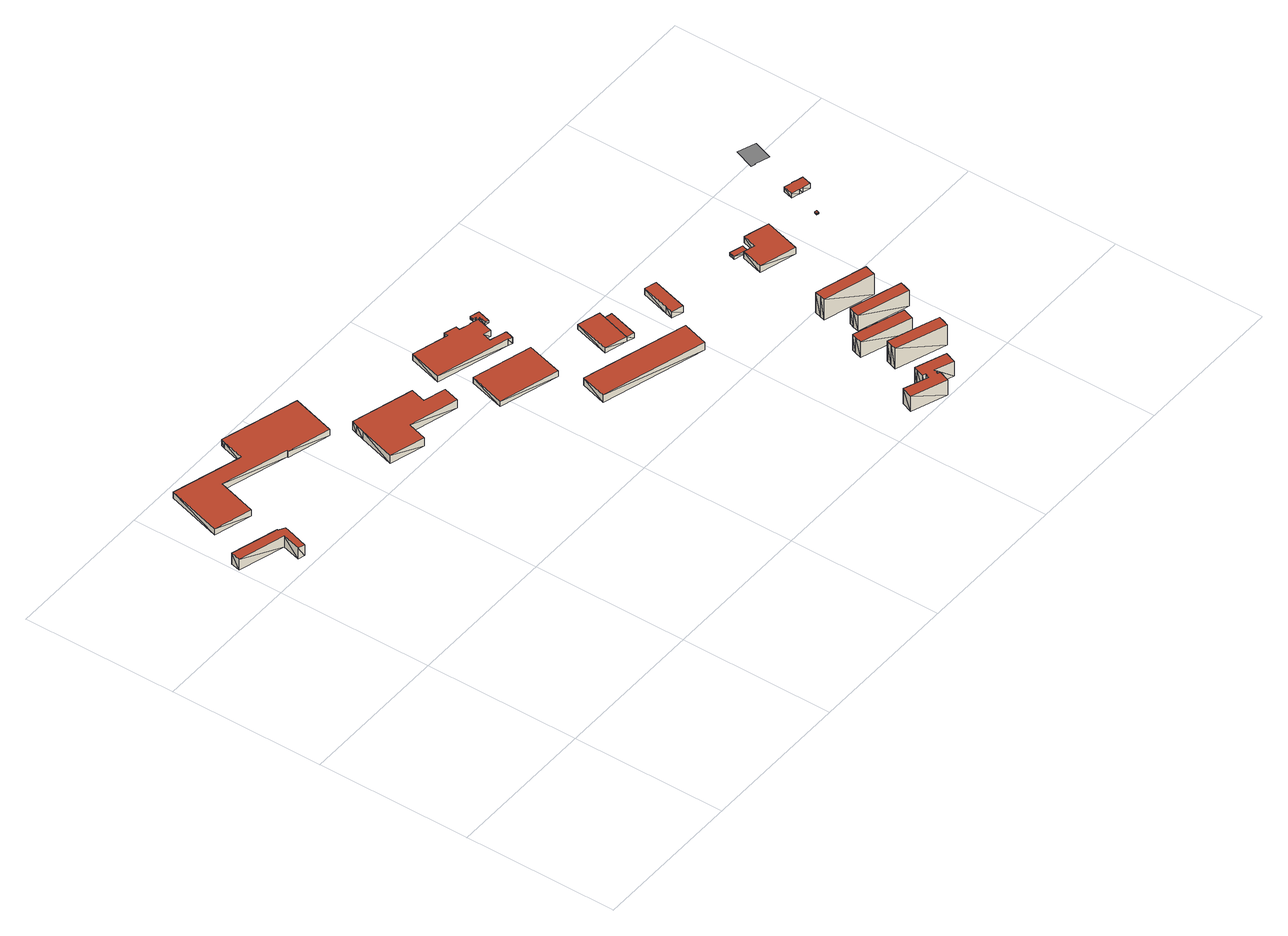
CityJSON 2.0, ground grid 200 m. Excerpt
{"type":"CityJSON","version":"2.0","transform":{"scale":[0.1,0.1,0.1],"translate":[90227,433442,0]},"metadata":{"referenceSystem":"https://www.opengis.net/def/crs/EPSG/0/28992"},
"CityObjects":{
"building1":{"type":"Building","attributes":{"+height_valid":1,"+groundHeight":3,"measuredHeight":19,"+function":"Industry","+org_car_parking_spaces":23,"+total_area":1046,"+min_car_parking_spaces":21},"geometry":[{"type":"MultiSurface","lod":"1.2","boundaries":[[[0,1,2,3,4,5,6,7,8,9,10,11,12]],[[13,14,15,16,17,18,19,20,21,22,23,24,25]],[[0,14,13]],[[0,1,14]],[[1,15,14]],[[1,2,15]],[[2,16,15]],[[2,3,16]],[[3,17,16]],[[3,4,17]],[[4,18,17]],[[4,5,18]],[[5,19,18]],[[5,6,19]],[[6,20,19]],[[6,7,20]],[[7,21,20]],[[7,8,21]],[[8,22,21]],[[8,9,22]],[[9,23,22]],[[9,10,23]],[[10,24,23]],[[10,11,24]],[[11,25,24]],[[11,12,25]],[[12,13,25]],[[12,0,13]]],"semantics":{"surfaces":[{"type":"GroundSurface"},{"type":"RoofSurface"},{"type":"WallSurface"}],"values":[0,1,2,2,2,2,2,2,2,2,2,2,2,2,2,2,2,2,2,2,2,2,2,2,2,2,2,2]}}]},
"building2":{"type":"Building","attributes":{"+height_valid":1,"+groundHeight":3,"measuredHeight":12,"+function":"Industry","+org_car_parking_spaces":24,"+total_area":28,"+min_car_parking_spaces":0},"geometry":[{"type":"MultiSurface","lod":"1.2","boundaries":[[[26,27,28,29,30,31,32,33,34,35,36]],[[37,38,39,40,41,42,43,44,45,46,47]],[[26,38,37]],[[26,27,38]],[[27,39,38]],[[27,28,39]],[[28,40,39]],[[28,29,40]],[[29,41,40]],[[29,30,41]],[[30,42,41]],[[30,31,42]],[[31,43,42]],[[31,32,43]],[[32,44,43]],[[32,33,44]],[[33,45,44]],[[33,34,45]],[[34,46,45]],[[34,35,46]],[[35,47,46]],[[35,36,47]],[[36,37,47]],[[36,26,37]]],"semantics":{"surfaces":[{"type":"GroundSurface"},{"type":"RoofSurface"},{"type":"WallSurface"}],"values":[0,1,2,2,2,2,2,2,2,2,2,2,2,2,2,2,2,2,2,2,2,2,2,2]}}]},
"building3":{"type":"Building","attributes":{"+height_valid":1,"+groundHeight":3,"measuredHeight":15,"+function":"Industry","+org_car_parking_spaces":16,"+total_area":2142,"+min_car_parking_spaces":43},"geometry":[{"type":"MultiSurface","lod":"1.2","boundaries":[[[48,49,50,51,52,53,54,55,56,57,58]],[[59,60,61,62,63,64,65,66,67,68,69]],[[48,60,59]],[[48,49,60]],[[49,61,60]],[[49,50,61]],[[50,62,61]],[[50,51,62]],[[51,63,62]],[[51,52,63]],[[52,64,63]],[[52,53,64]],[[53,65,64]],[[53,54,65]],[[54,66,65]],[[54,55,66]],[[55,67,66]],[[55,56,67]],[[56,68,67]],[[56,57,68]],[[57,69,68]],[[57,58,69]],[[58,59,69]],[[58,48,59]]],"semantics":{"surfaces":[{"type":"GroundSurface"},{"type":"RoofSurface"},{"type":"WallSurface"}],"values":[0,1,2,2,2,2,2,2,2,2,2,2,2,2,2,2,2,2,2,2,2,2,2,2]}}]},
"building4":{"type":"Building","attributes":{"+height_valid":1,"+groundHeight":3,"measuredHeight":11,"+function":"Industry","+org_car_parking_spaces":34,"+total_area":3878,"+min_car_parking_spaces":78},"geometry":[{"type":"MultiSurface","lod":"1.2","boundaries":[[[70,71,72,73]],[[74,75,76,77]],[[70,75,74]],[[70,71,75]],[[71,76,75]],[[71,72,76]],[[72,77,76]],[[72,73,77]],[[73,74,77]],[[73,70,74]]],"semantics":{"surfaces":[{"type":"GroundSurface"},{"type":"RoofSurface"},{"type":"WallSurface"}],"values":[0,1,2,2,2,2,2,2,2,2]}}]},
"building5":{"type":"Building","attributes":{"+height_valid":1,"+groundHeight":3,"measuredHeight":12,"+function":"Industry","+org_car_parking_spaces":18,"+total_area":9069,"+min_car_parking_spaces":181},"geometry":[{"type":"MultiSurface","lod":"1.2","boundaries":[[[78,79,80,81,82,83,84,85,86,87,88,89,90,91,92,93,94,95,96,97,98,99,100,101,102,103]],[[104,105,106,107,108,109,110,111,112,113,114,115,116,117,118,119,120,121,122,123,124,125,126,127,128,129]],[[78,105,104]],[[78,79,105]],[[79,106,105]],[[79,80,106]],[[80,107,106]],[[80,81,107]],[[81,108,107]],[[81,82,108]],[[82,109,108]],[[82,83,109]],[[83,110,109]],[[83,84,110]],[[84,111,110]],[[84,85,111]],[[85,112,111]],[[85,86,112]],[[86,113,112]],[[86,87,113]],[[87,114,113]],[[87,88,114]],[[88,115,114]],[[88,89,115]],[[89,116,115]],[[89,90,116]],[[90,117,116]],[[90,91,117]],[[91,118,117]],[[91,92,118]],[[92,119,118]],[[92,93,119]],[[93,120,119]],[[93,94,120]],[[94,121,120]],[[94,95,121]],[[95,122,121]],[[95,96,122]],[[96,123,122]],[[96,97,123]],[[97,124,123]],[[97,98,124]],[[98,125,124]],[[98,99,125]],[[99,126,125]],[[99,100,126]],[[100,127,126]],[[100,101,127]],[[101,128,127]],[[101,102,128]],[[102,129,128]],[[102,103,129]],[[103,104,129]],[[103,78,104]]],"semantics":{"surfaces":[{"type":"GroundSurface"},{"type":"RoofSurface"},{"type":"WallSurface"}],"values":[0,1,2,2,2,2,2,2,2,2,2,2,2,2,2,2,2,2,2,2,2,2,2,2,2,2,2,2,2,2,2,2,2,2,2,2,2,2,2,2,2,2,2,2,2,2,2,2,2,2,2,2,2,2]}}]},
"building6":{"type":"Building","attributes":{"+height_valid":1,"+groundHeight":3,"measuredHeight":14,"+function":"Industry","+org_car_parking_spaces":38,"+total_area":4824,"+min_car_parking_spaces":96},"geometry":[{"type":"MultiSurface","lod":"1.2","boundaries":[[[130,131,132,133,134,135]],[[136,137,138,139,140,141]],[[130,137,136]],[[130,131,137]],[[131,138,137]],[[131,132,138]],[[132,139,138]],[[132,133,139]],[[133,140,139]],[[133,134,140]],[[134,141,140]],[[134,135,141]],[[135,136,141]],[[135,130,136]]],"semantics":{"surfaces":[{"type":"GroundSurface"},{"type":"RoofSurface"},{"type":"WallSurface"}],"values":[0,1,2,2,2,2,2,2,2,2,2,2,2,2]}}]},
"building7":{"type":"Building","attributes":{"+height_valid":1,"+groundHeight":2,"measuredHeight":6,"+function":"Office","+org_car_parking_spaces":36,"+total_area":61,"+min_car_parking_spaces":0},"geometry":[{"type":"MultiSurface","lod":"1.2","boundaries":[[[142,143,144,145,146,147,148,149,150,151]],[[152,153,154,155,156,157,158,159,160,161]],[[142,153,152]],[[142,143,153]],[[143,154,153]],[[143,144,154]],[[144,155,154]],[[144,145,155]],[[145,156,155]],[[145,146,156]],[[146,157,156]],[[146,147,157]],[[147,158,157]],[[147,148,158]],[[148,159,158]],[[148,149,159]],[[149,160,159]],[[149,150,160]],[[150,161,160]],[[150,151,161]],[[151,152,161]],[[151,142,152]]],"semantics":{"surfaces":[{"type":"GroundSurface"},{"type":"RoofSurface"},{"type":"WallSurface"}],"values":[0,1,2,2,2,2,2,2,2,2,2,2,2,2,2,2,2,2,2,2,2,2]}}]},
"building8":{"type":"Building","attributes":{"+height_valid":1,"+groundHeight":2,"measuredHeight":9,"+function":"Industry","+org_car_parking_spaces":41,"+total_area":201,"+min_car_parking_spaces":0},"geometry":[{"type":"MultiSurface","lod":"1.2","boundaries":[[[162,163,164,165,166]],[[167,168,169,170,171]],[[162,168,167]],[[162,163,168]],[[163,169,168]],[[163,164,169]],[[164,170,169]],[[164,165,170]],[[165,171,170]],[[165,166,171]],[[166,167,171]],[[166,162,167]]],"semantics":{"surfaces":[{"type":"GroundSurface"},{"type":"RoofSurface"},{"type":"WallSurface"}],"values":[0,1,2,2,2,2,2,2,2,2,2,2]}}]},
"building9":{"type":"Building","attributes":{"+height_valid":1,"+groundHeight":2,"measuredHeight":9,"+function":"Industry","+org_car_parking_spaces":43,"+total_area":1787,"+min_car_parking_spaces":36},"geometry":[{"type":"MultiSurface","lod":"1.2","boundaries":[[[172,173,163,162]],[[174,175,168,167]],[[172,175,174]],[[172,173,175]],[[173,168,175]],[[173,163,168]],[[163,167,168]],[[163,162,167]],[[162,174,167]],[[162,172,174]]],"semantics":{"surfaces":[{"type":"GroundSurface"},{"type":"RoofSurface"},{"type":"WallSurface"}],"values":[0,1,2,2,2,2,2,2,2,2]}}]},
"building10":{"type":"Building","attributes":{"+height_valid":1,"+groundHeight":3,"measuredHeight":25,"+function":"Office","+org_car_parking_spaces":49,"+total_area":6569,"+min_car_parking_spaces":79},"geometry":[{"type":"MultiSurface","lod":"1.2","boundaries":[[[176,177,178,179,180,181,182,183,184,185,186,187,188,189,190,191,192,193,194,195,196,197,198,199,200,201,202,203,204,205,206,207]],[[208,209,210,211,212,213,214,215,216,217,218,219,220,221,222,223,224,225,226,227,228,229,230,231,232,233,234,235,236,237,238,239]],[[176,209,208]],[[176,177,209]],[[177,210,209]],[[177,178,210]],[[178,211,210]],[[178,179,211]],[[179,212,211]],[[179,180,212]],[[180,213,212]],[[180,181,213]],[[181,214,213]],[[181,182,214]],[[182,215,214]],[[182,183,215]],[[183,216,215]],[[183,184,216]],[[184,217,216]],[[184,185,217]],[[185,218,217]],[[185,186,218]],[[186,219,218]],[[186,187,219]],[[187,220,219]],[[187,188,220]],[[188,221,220]],[[188,189,221]],[[189,222,221]],[[189,190,222]],[[190,223,222]],[[190,191,223]],[[191,224,223]],[[191,192,224]],[[192,225,224]],[[192,193,225]],[[193,226,225]],[[193,194,226]],[[194,227,226]],[[194,195,227]],[[195,228,227]],[[195,196,228]],[[196,229,228]],[[196,197,229]],[[197,230,229]],[[197,198,230]],[[198,231,230]],[[198,199,231]],[[199,232,231]],[[199,200,232]],[[200,233,232]],[[200,201,233]],[[201,234,233]],[[201,202,234]],[[202,235,234]],[[202,203,235]],[[203,236,235]],[[203,204,236]],[[204,237,236]],[[204,205,237]],[[205,238,237]],[[205,206,238]],[[206,239,238]],[[206,207,239]],[[207,208,239]],[[207,176,208]]],"semantics":{"surfaces":[{"type":"GroundSurface"},{"type":"RoofSurface"},{"type":"WallSurface"}],"values":[0,1,2,2,2,2,2,2,2,2,2,2,2,2,2,2,2,2,2,2,2,2,2,2,2,2,2,2,2,2,2,2,2,2,2,2,2,2,2,2,2,2,2,2,2,2,2,2,2,2,2,2,2,2,2,2,2,2,2,2,2,2,2,2,2,2]}}]},
"building11":{"type":"Building","attributes":{"+height_valid":1,"+groundHeight":2,"measuredHeight":11,"+function":"Industry","+org_car_parking_spaces":7,"+total_area":2184,"+min_car_parking_spaces":44},"geometry":[{"type":"MultiSurface","lod":"1.2","boundaries":[[[240,241,242,243,244]],[[245,246,247,248,249]],[[240,246,245]],[[240,241,246]],[[241,247,246]],[[241,242,247]],[[242,248,247]],[[242,243,248]],[[243,249,248]],[[243,244,249]],[[244,245,249]],[[244,240,245]]],"semantics":{"surfaces":[{"type":"GroundSurface"},{"type":"RoofSurface"},{"type":"WallSurface"}],"values":[0,1,2,2,2,2,2,2,2,2,2,2]}}]},
"building12":{"type":"Building","attributes":{"+height_valid":1,"+groundHeight":3,"measuredHeight":33,"+function":"Office","+org_car_parking_spaces":37,"+total_area":9859,"+min_car_parking_spaces":118},"geometry":[{"type":"MultiSurface","lod":"1.2","boundaries":[[[250,251,252,253,254,255]],[[256,257,258,259,260,261]],[[250,257,256]],[[250,251,257]],[[251,258,257]],[[251,252,258]],[[252,259,258]],[[252,253,259]],[[253,260,259]],[[253,254,260]],[[254,261,260]],[[254,255,261]],[[255,256,261]],[[255,250,256]]],"semantics":{"surfaces":[{"type":"GroundSurface"},{"type":"RoofSurface"},{"type":"WallSurface"}],"values":[0,1,2,2,2,2,2,2,2,2,2,2,2,2]}}]},
"building13":{"type":"Building","attributes":{"+height_valid":1,"+groundHeight":3,"measuredHeight":26,"+function":"Office","+org_car_parking_spaces":46,"+total_area":3925,"+min_car_parking_spaces":47},"geometry":[{"type":"MultiSurface","lod":"1.2","boundaries":[[[262,263,264,265,266,267]],[[268,269,270,271,272,273]],[[262,269,268]],[[262,263,269]],[[263,270,269]],[[263,264,270]],[[264,271,270]],[[264,265,271]],[[265,272,271]],[[265,266,272]],[[266,273,272]],[[266,267,273]],[[267,268,273]],[[267,262,268]]],"semantics":{"surfaces":[{"type":"GroundSurface"},{"type":"RoofSurface"},{"type":"WallSurface"}],"values":[0,1,2,2,2,2,2,2,2,2,2,2,2,2]}}]},
"building14":{"type":"Building","attributes":{"+height_valid":1,"+groundHeight":3,"measuredHeight":26,"+function":"Office","+org_car_parking_spaces":22,"+total_area":3983,"+min_car_parking_spaces":48},"geometry":[{"type":"MultiSurface","lod":"1.2","boundaries":[[[274,275,276,277,278,279]],[[280,281,282,283,284,285]],[[274,281,280]],[[274,275,281]],[[275,282,281]],[[275,276,282]],[[276,283,282]],[[276,277,283]],[[277,284,283]],[[277,278,284]],[[278,285,284]],[[278,279,285]],[[279,280,285]],[[279,274,280]]],"semantics":{"surfaces":[{"type":"GroundSurface"},{"type":"RoofSurface"},{"type":"WallSurface"}],"values":[0,1,2,2,2,2,2,2,2,2,2,2,2,2]}}]},
"building15":{"type":"Building","attributes":{"+height_valid":1,"+groundHeight":3,"measuredHeight":33,"+function":"Office","+org_car_parking_spaces":30,"+total_area":5876,"+min_car_parking_spaces":71},"geometry":[{"type":"MultiSurface","lod":"1.2","boundaries":[[[286,287,288,289,290,291,292]],[[293,294,295,296,297,298,299]],[[286,294,293]],[[286,287,294]],[[287,295,294]],[[287,288,295]],[[288,296,295]],[[288,289,296]],[[289,297,296]],[[289,290,297]],[[290,298,297]],[[290,291,298]],[[291,299,298]],[[291,292,299]],[[292,293,299]],[[292,286,293]]],"semantics":{"surfaces":[{"type":"GroundSurface"},{"type":"RoofSurface"},{"type":"WallSurface"}],"values":[0,1,2,2,2,2,2,2,2,2,2,2,2,2,2,2]}}]},
"building16":{"type":"Building","attributes":{"+height_valid":1,"+groundHeight":2,"measuredHeight":6,"+function":"Industry","+org_car_parking_spaces":37,"+total_area":136,"+min_car_parking_spaces":0},"geometry":[{"type":"MultiSurface","lod":"1.2","boundaries":[[[300,301,302,303]],[[304,305,306,307]],[[300,305,304]],[[300,301,305]],[[301,306,305]],[[301,302,306]],[[302,307,306]],[[302,303,307]],[[303,304,307]],[[303,300,304]]],"semantics":{"surfaces":[{"type":"GroundSurface"},{"type":"RoofSurface"},{"type":"WallSurface"}],"values":[0,1,2,2,2,2,2,2,2,2]}}]},
"building17":{"type":"Building","attributes":{"+height_valid":1,"+groundHeight":2,"measuredHeight":11,"+function":"Industry","+org_car_parking_spaces":7,"+total_area":4358,"+min_car_parking_spaces":87},"geometry":[{"type":"MultiSurface","lod":"1.2","boundaries":[[[308,309,310,311,312,313,314]],[[315,316,317,318,319,320,321]],[[308,316,315]],[[308,309,316]],[[309,317,316]],[[309,310,317]],[[310,318,317]],[[310,311,318]],[[311,319,318]],[[311,312,319]],[[312,320,319]],[[312,313,320]],[[313,321,320]],[[313,314,321]],[[314,315,321]],[[314,308,315]]],"semantics":{"surfaces":[{"type":"GroundSurface"},{"type":"RoofSurface"},{"type":"WallSurface"}],"values":[0,1,2,2,2,2,2,2,2,2,2,2,2,2,2,2]}}]},
"building18":{"type":"Building","attributes":{"+height_valid":1,"+groundHeight":3,"measuredHeight":5,"+function":"Industry","+org_car_parking_spaces":47,"+total_area":9,"+min_car_parking_spaces":0},"geometry":[{"type":"MultiSurface","lod":"1.2","boundaries":[[[322,323,324,325,326]],[[327,328,329,330,331]],[[322,328,327]],[[322,323,328]],[[323,329,328]],[[323,324,329]],[[324,330,329]],[[324,325,330]],[[325,331,330]],[[325,326,331]],[[326,327,331]],[[326,322,327]]],"semantics":{"surfaces":[{"type":"GroundSurface"},{"type":"RoofSurface"},{"type":"WallSurface"}],"values":[0,1,2,2,2,2,2,2,2,2,2,2]}}]},
"building19":{"type":"Building","attributes":{"+height_valid":1,"+groundHeight":3,"measuredHeight":10,"+function":"Office","+org_car_parking_spaces":22,"+total_area":620,"+min_car_parking_spaces":7},"geometry":[{"type":"MultiSurface","lod":"1.2","boundaries":[[[332,333,334,335,336,337,338,339,340,341,342,343]],[[344,345,346,347,348,349,350,351,352,353,354,355]],[[332,345,344]],[[332,333,345]],[[333,346,345]],[[333,334,346]],[[334,347,346]],[[334,335,347]],[[335,348,347]],[[335,336,348]],[[336,349,348]],[[336,337,349]],[[337,350,349]],[[337,338,350]],[[338,351,350]],[[338,339,351]],[[339,352,351]],[[339,340,352]],[[340,353,352]],[[340,341,353]],[[341,354,353]],[[341,342,354]],[[342,355,354]],[[342,343,355]],[[343,344,355]],[[343,332,344]]],"semantics":{"surfaces":[{"type":"GroundSurface"},{"type":"RoofSurface"},{"type":"WallSurface"}],"values":[0,1,2,2,2,2,2,2,2,2,2,2,2,2,2,2,2,2,2,2,2,2,2,2,2,2]}}]},
"building20":{"type":"Building","attributes":{"+height_valid":1,"+groundHeight":0,"measuredHeight":0,"+function":"Industry","+org_car_parking_spaces":21,"+total_area":682,"+min_car_parking_spaces":14},"geometry":[{"type":"MultiSurface","lod":"1.2","boundaries":[[[356,357,358,359,360,361]]],"semantics":{"surfaces":[{"type":"GroundSurface"}],"values":[0]}}]}
},
"vertices":[
[723,4466,30],[712,4426,30],[622,4133,30],[536,4159,30],[603,4396,30],[4,4572,30],[41,4697,30],[617,4528,30],[617,4533,30],[647,4524,30],[641,4517,30],[641,4513,30],[718,4467,30],[723,4466,190],[712,4426,190],[622,4133,190],[536,4159,190],[603,4396,190],[4,4572,190],[41,4697,190],[617,4528,190],[617,4533,190],[647,4524,190],[641,4517,190],[641,4513,190],[718,4467,190],
[944,5492,30],[796,4987,30],[310,5129,30],[523,5847,30],[1423,5584,30],[1508,5872,30],[1526,5928,30],[2526,5637,30],[2360,5069,30],[1803,5227,30],[1807,5239,30],[944,5492,120],[796,4987,120],[310,5129,120],[523,5847,120],[1423,5584,120],[1508,5872,120],[1526,5928,120],[2526,5637,120],[2360,5069,120],[1803,5227,120],[1807,5239,120],
[3381,4697,30],[3357,4612,30],[3325,4501,30],[3611,4421,30],[3549,4209,30],[2913,4391,30],[2839,4134,30],[2386,4264,30],[2528,4735,30],[2564,4852,30],[2586,4927,30],[3381,4697,150],[3357,4612,150],[3325,4501,150],[3611,4421,150],[3549,4209,150],[2913,4391,150],[2839,4134,150],[2386,4264,150],[2528,4735,150],[2564,4852,150],[2586,4927,150],
[3983,4315,30],[4754,4094,30],[4619,3622,30],[3847,3843,30],[3983,4315,110],[4754,4094,110],[4619,3622,110],[3847,3843,110],
[4785,4448,30],[4760,4359,30],[4755,4360,30],[4753,4356,30],[4758,4354,30],[4757,4351,30],[4758,4351,30],[4757,4346,30],[4703,4362,30],[4704,4367,30],[3767,4634,30],[3891,5069,30],[4356,4936,30],[4371,4989,30],[4528,4944,30],[4513,4891,30],[4662,4848,30],[4664,4854,30],[4768,4823,30],[4705,4602,30],[4605,4631,30],[4573,4518,30],[4736,4472,30],[4735,4469,30],[4783,4455,30],[4782,4449,30],[4785,4448,120],[4760,4359,120],[4755,4360,120],[4753,4356,120],[4758,4354,120],[4757,4351,120],[4758,4351,120],[4757,4346,120],[4703,4362,120],[4704,4367,120],[3767,4634,120],[3891,5069,120],[4356,4936,120],[4371,4989,120],[4528,4944,120],[4513,4891,120],[4662,4848,120],[4664,4854,120],[4768,4823,120],[4705,4602,120],[4605,4631,120],[4573,4518,120],[4736,4472,120],[4735,4469,120],[4783,4455,120],[4782,4449,120],
[5054,3200,30],[6019,2920,30],[5967,2740,30],[5922,2586,30],[4572,2976,30],[4671,3313,30],[5054,3200,140],[6019,2920,140],[5967,2740,140],[5922,2586,140],[4572,2976,140],[4671,3313,140],
[4925,4925,20],[4877,4760,20],[4829,4774,20],[4855,4865,20],[4838,4856,20],[4819,4890,20],[4837,4900,20],[4796,4911,20],[4810,4960,20],[4925,4927,20],[4925,4925,60],[4877,4760,60],[4829,4774,60],[4855,4865,60],[4838,4856,60],[4819,4890,60],[4837,4900,60],[4796,4911,60],[4810,4960,60],[4925,4927,60],
[5643,3744,20],[5530,3361,20],[5244,3443,20],[5379,3915,20],[5667,3831,20],[5643,3744,90],[5530,3361,90],[5244,3443,90],[5379,3915,90],[5667,3831,90],
[5739,3716,20],[5629,3333,20],[5739,3716,90],[5629,3333,90],
[6948,216,30],[6945,208,30],[6948,207,30],[6950,205,30],[6952,203,30],[6954,200,30],[6955,197,30],[6956,194,30],[6956,191,30],[6956,188,30],[6955,185,30],[6953,182,30],[6952,180,30],[6950,178,30],[6944,175,30],[6941,174,30],[6938,173,30],[6935,174,30],[6932,174,30],[6929,160,30],[6964,149,30],[6911,5,30],[6456,173,30],[6509,316,30],[6822,199,30],[6845,260,30],[6809,273,30],[6845,371,30],[6861,417,30],[7249,273,30],[7196,130,30],[6950,221,30],[6948,216,250],[6945,208,250],[6948,207,250],[6950,205,250],[6952,203,250],[6954,200,250],[6955,197,250],[6956,194,250],[6956,191,250],[6956,188,250],[6955,185,250],[6953,182,250],[6952,180,250],[6950,178,250],[6944,175,250],[6941,174,250],[6938,173,250],[6935,174,250],[6932,174,250],[6929,160,250],[6964,149,250],[6911,5,250],[6456,173,250],[6509,316,250],[6822,199,250],[6845,260,250],[6809,273,250],[6845,371,250],[6861,417,250],[7249,273,250],[7196,130,250],[6950,221,250],
[6419,3616,20],[6284,3145,20],[6132,3188,20],[6160,3285,20],[6268,3659,20],[6419,3616,110],[6284,3145,110],[6132,3188,110],[6160,3285,110],[6268,3659,110],
[6959,864,30],[7610,631,30],[7585,561,30],[7559,488,30],[6908,721,30],[6933,792,30],[6959,864,330],[7610,631,330],[7585,561,330],[7559,488,330],[6908,721,330],[6933,792,330],
[6881,1280,30],[7536,1059,30],[7512,987,30],[7487,913,30],[6833,1134,30],[6862,1222,30],[6881,1280,260],[7536,1059,260],[7512,987,260],[7487,913,260],[6833,1134,260],[6862,1222,260],
[7870,1347,30],[7848,1278,30],[7824,1202,30],[7165,1411,30],[7187,1487,30],[7212,1556,30],[7870,1347,260],[7848,1278,260],[7824,1202,260],[7165,1411,260],[7187,1487,260],[7212,1556,260],
[7708,1796,30],[7795,1770,30],[7772,1693,30],[7751,1624,30],[7088,1822,30],[7106,1881,30],[7132,1967,30],[7708,1796,330],[7795,1770,330],[7772,1693,330],[7751,1624,330],[7088,1822,330],[7106,1881,330],[7132,1967,330],
[7334,3284,20],[7503,3235,20],[7481,3156,20],[7311,3205,20],[7334,3284,60],[7503,3235,60],[7481,3156,60],[7311,3205,60],
[7592,3279,20],[7707,3246,20],[7919,3186,20],[7782,2716,20],[7308,2851,20],[7390,3139,20],[7539,3098,20],[7592,3279,110],[7707,3246,110],[7919,3186,110],[7782,2716,110],[7308,2851,110],[7390,3139,110],[7539,3098,110],
[8458,2928,30],[8448,2892,30],[8432,2896,30],[8419,2900,30],[8429,2936,30],[8458,2928,50],[8448,2892,50],[8432,2896,50],[8419,2900,50],[8429,2936,50],
[8513,3413,30],[8617,3383,30],[8619,3387,30],[8659,3375,30],[8658,3371,30],[8762,3341,30],[8725,3213,30],[8620,3243,30],[8619,3239,30],[8579,3251,30],[8580,3254,30],[8476,3285,30],[8513,3413,100],[8617,3383,100],[8619,3387,100],[8659,3375,100],[8658,3371,100],[8762,3341,100],[8725,3213,100],[8620,3243,100],[8619,3239,100],[8579,3251,100],[8580,3254,100],[8476,3285,100],
[8751,4230,0],[8989,4143,0],[8898,3894,0],[8712,3963,0],[8705,3947,0],[8654,3965,0]
]}
